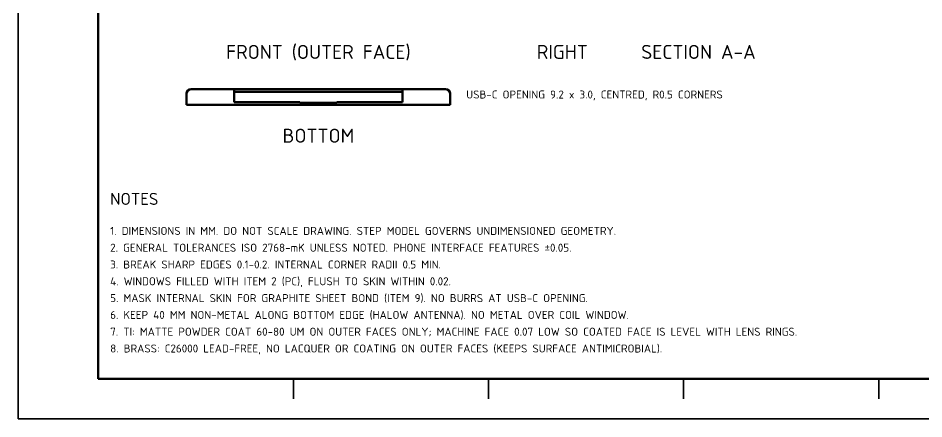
# Model space of a CAD drawing. Header units: millimetres. Extents: x 0 to 420, y 0 to 297.
# Drawn here: x 0 to 226.3, y 0 to 100.2 of the extents above; entities that cross this region are included whole.
import ezdxf
from ezdxf.enums import TextEntityAlignment as Align

# ---------------------------------------------------------------- set-up
doc = ezdxf.new("R2010")
doc.units = ezdxf.units.MM
doc.header["$LTSCALE"] = 0.4
for name, color, linetype, lineweight in [('BORDER', 7, 'CONTINUOUS', 70), ('OUTLINE', 7, 'CONTINUOUS', 50), ('TEXT', 7, 'CONTINUOUS', 25), ('TITLE', 7, 'CONTINUOUS', 35)]:
    doc.layers.add(name, color=color, linetype=linetype, lineweight=lineweight)
doc.styles.add('KHENSU', font='isocpeur.ttf')

msp = doc.modelspace()

# ---------------------------------------------------------------- linework, layer by layer
at = {"layer": 'BORDER'}
msp.add_lwpolyline([(20, 10), (410, 10), (410, 287), (20, 287)], close=True, dxfattribs=at)
at = {"layer": 'OUTLINE'}
for p, q in [((49.05, 82.45), (54, 82.45)), ((54, 82.45), (96, 82.45)), ((54, 81.75), (96, 81.75)), ((96, 82.45), (100.95, 82.45)), ((42.05, 78.55), (42.05, 81.25)), ((54, 81.25), (54, 79.15)), ((96, 79.15), (96, 81.25)), ((107.95, 78.55), (107.95, 81.25)), ((49.05, 78.55), (100.95, 78.55)), ((54, 79.15), (70.4, 79.15)), ((70.4, 79), (70.4, 79.15)), ((79.6, 79), (70.4, 79)), ((79.6, 79.15), (96, 79.15)), ((79.6, 79.15), (79.6, 79))]:
    msp.add_line(p, q, dxfattribs=at)
for points in [[(43.25, 82.45), (43.437, 82.45), (43.624, 82.45), (43.811, 82.45), (43.998, 82.45), (44.185, 82.45), (44.373, 82.45), (44.56, 82.45), (44.747, 82.45), (44.934, 82.45), (45.121, 82.45), (45.308, 82.45), (45.495, 82.45), (45.682, 82.45), (45.869, 82.45), (46.056, 82.45), (46.244, 82.45), (46.431, 82.45), (46.618, 82.45), (46.805, 82.45), (46.992, 82.45), (47.179, 82.45), (47.366, 82.45), (47.553, 82.45), (47.74, 82.45), (47.927, 82.45), (48.115, 82.45), (48.302, 82.45), (48.489, 82.45), (48.676, 82.45), (48.863, 82.45), (49.05, 82.45)], [(45.55, 82.45), (45.476, 82.45), (45.402, 82.45), (45.327, 82.45), (45.253, 82.45), (45.179, 82.45), (45.105, 82.45), (45.031, 82.45), (44.956, 82.45), (44.882, 82.45), (44.808, 82.45), (44.734, 82.45), (44.66, 82.45), (44.585, 82.45), (44.511, 82.45), (44.437, 82.45), (44.363, 82.45), (44.289, 82.45), (44.215, 82.45), (44.14, 82.45), (44.066, 82.45), (43.992, 82.45), (43.918, 82.45), (43.844, 82.45), (43.769, 82.45), (43.695, 82.45), (43.621, 82.45), (43.547, 82.45), (43.473, 82.45), (43.398, 82.45), (43.324, 82.45), (43.25, 82.45)], [(54, 82.45), (54, 82.411), (54, 82.373), (54, 82.334), (54, 82.295), (54, 82.256), (54, 82.218), (54, 82.179), (54, 82.14), (54, 82.102), (54, 82.063), (54, 82.024), (54, 81.985), (54, 81.947), (54, 81.908), (54, 81.869), (54, 81.831), (54, 81.792), (54, 81.753), (54, 81.715), (54, 81.676), (54, 81.637), (54, 81.598), (54, 81.56), (54, 81.521), (54, 81.482), (54, 81.444), (54, 81.405), (54, 81.366), (54, 81.327), (54, 81.289), (54, 81.25)], [(96, 82.45), (96, 82.411), (96, 82.373), (96, 82.334), (96, 82.295), (96, 82.256), (96, 82.218), (96, 82.179), (96, 82.14), (96, 82.102), (96, 82.063), (96, 82.024), (96, 81.985), (96, 81.947), (96, 81.908), (96, 81.869), (96, 81.831), (96, 81.792), (96, 81.753), (96, 81.715), (96, 81.676), (96, 81.637), (96, 81.598), (96, 81.56), (96, 81.521), (96, 81.482), (96, 81.444), (96, 81.405), (96, 81.366), (96, 81.327), (96, 81.289), (96, 81.25)], [(100.95, 82.45), (101.137, 82.45), (101.324, 82.45), (101.511, 82.45), (101.698, 82.45), (101.885, 82.45), (102.073, 82.45), (102.26, 82.45), (102.447, 82.45), (102.634, 82.45), (102.821, 82.45), (103.008, 82.45), (103.195, 82.45), (103.382, 82.45), (103.569, 82.45), (103.756, 82.45), (103.944, 82.45), (104.131, 82.45), (104.318, 82.45), (104.505, 82.45), (104.692, 82.45), (104.879, 82.45), (105.066, 82.45), (105.253, 82.45), (105.44, 82.45), (105.627, 82.45), (105.815, 82.45), (106.002, 82.45), (106.189, 82.45), (106.376, 82.45), (106.563, 82.45), (106.75, 82.45)], [(106.75, 82.45), (106.666, 82.45), (106.582, 82.45), (106.498, 82.45), (106.415, 82.45), (106.331, 82.45), (106.247, 82.45), (106.163, 82.45), (106.079, 82.45), (105.995, 82.45), (105.911, 82.45), (105.827, 82.45), (105.744, 82.45), (105.66, 82.45), (105.576, 82.45), (105.492, 82.45), (105.408, 82.45), (105.324, 82.45), (105.24, 82.45), (105.156, 82.45), (105.073, 82.45), (104.989, 82.45), (104.905, 82.45), (104.821, 82.45), (104.737, 82.45), (104.653, 82.45), (104.569, 82.45), (104.485, 82.45), (104.402, 82.45), (104.318, 82.45), (104.234, 82.45), (104.15, 82.45)], [(42.05, 81.25), (42.05, 81.253), (42.05, 81.256), (42.05, 81.26), (42.05, 81.263), (42.05, 81.266), (42.05, 81.269), (42.05, 81.273), (42.05, 81.276), (42.05, 81.279), (42.05, 81.282), (42.051, 81.286), (42.051, 81.289), (42.051, 81.292), (42.051, 81.295), (42.051, 81.298), (42.051, 81.302), (42.051, 81.305), (42.051, 81.308), (42.052, 81.311), (42.052, 81.315), (42.052, 81.318), (42.052, 81.321), (42.052, 81.324), (42.053, 81.327), (42.053, 81.331), (42.053, 81.334), (42.053, 81.337), (42.053, 81.34), (42.054, 81.344), (42.054, 81.347), (42.054, 81.35)], [(107.95, 81.25), (107.95, 81.253), (107.95, 81.256), (107.95, 81.26), (107.95, 81.263), (107.95, 81.266), (107.95, 81.269), (107.95, 81.273), (107.95, 81.276), (107.95, 81.279), (107.95, 81.282), (107.949, 81.286), (107.949, 81.289), (107.949, 81.292), (107.949, 81.295), (107.949, 81.298), (107.949, 81.302), (107.949, 81.305), (107.949, 81.308), (107.948, 81.311), (107.948, 81.315), (107.948, 81.318), (107.948, 81.321), (107.948, 81.324), (107.947, 81.327), (107.947, 81.331), (107.947, 81.334), (107.947, 81.337), (107.947, 81.34), (107.946, 81.344), (107.946, 81.347), (107.946, 81.35)], [(49.05, 78.55), (48.824, 78.55), (48.598, 78.55), (48.373, 78.55), (48.147, 78.55), (47.921, 78.55), (47.695, 78.55), (47.469, 78.55), (47.244, 78.55), (47.018, 78.55), (46.792, 78.55), (46.566, 78.55), (46.34, 78.55), (46.115, 78.55), (45.889, 78.55), (45.663, 78.55), (45.437, 78.55), (45.211, 78.55), (44.985, 78.55), (44.76, 78.55), (44.534, 78.55), (44.308, 78.55), (44.082, 78.55), (43.856, 78.55), (43.631, 78.55), (43.405, 78.55), (43.179, 78.55), (42.953, 78.55), (42.727, 78.55), (42.502, 78.55), (42.276, 78.55), (42.05, 78.55)], [(100.95, 78.55), (101.176, 78.55), (101.402, 78.55), (101.627, 78.55), (101.853, 78.55), (102.079, 78.55), (102.305, 78.55), (102.531, 78.55), (102.756, 78.55), (102.982, 78.55), (103.208, 78.55), (103.434, 78.55), (103.66, 78.55), (103.885, 78.55), (104.111, 78.55), (104.337, 78.55), (104.563, 78.55), (104.789, 78.55), (105.015, 78.55), (105.24, 78.55), (105.466, 78.55), (105.692, 78.55), (105.918, 78.55), (106.144, 78.55), (106.369, 78.55), (106.595, 78.55), (106.821, 78.55), (107.047, 78.55), (107.273, 78.55), (107.498, 78.55), (107.724, 78.55), (107.95, 78.55)]]:
    msp.add_lwpolyline(points, dxfattribs=at)
for centre, start, end in [((43.25, 81.25), 90, 180), ((43.25, 81.25), 90, 175.21981), ((106.75, 81.25), 0, 90), ((106.75, 81.25), 4.78019, 90), ((43.25, 81.25), 178.0443, 180), ((106.75, 81.25), 0, 1.9557)]:
    msp.add_arc(centre, 1.2, start, end, dxfattribs=at)
at = {"layer": 'TITLE'}
for p, q in [((68.75, 10), (68.75, 5)), ((117.5, 10), (117.5, 5)), ((166.25, 10), (166.25, 5)), ((215, 10), (215, 5))]:
    msp.add_line(p, q, dxfattribs=at)
msp.add_lwpolyline([(0, 0), (420, 0), (420, 297), (0, 297)], close=True, dxfattribs=at)

# ---------------------------------------------------------------- texts
at = {"layer": 'TEXT', "style": 'KHENSU'}
for s, p in [('FRONT (OUTER FACE)', (75, 93.5)), ('RIGHT', (135.95, 93.5)), ('SECTION A-A', (169.95, 93.502)), ('BOTTOM', (75, 72.55))]:
    msp.add_text(s, height=3.5, dxfattribs=at).set_placement(p, align=Align.TOP_CENTER)
for s, height, p in [('USB-C OPENING 9.2 x 3.0, CENTRED, R0.5 CORNERS', 2, (111.95, 79.5)), ('NOTES', 3, (23, 52.6)), ('1. DIMENSIONS IN MM. DO NOT SCALE DRAWING. STEP MODEL GOVERNS UNDIMENSIONED GEOMETRY.', 2, (23, 45.4)), ('2. GENERAL TOLERANCES ISO 2768-mK UNLESS NOTED. PHONE INTERFACE FEATURES %%p0.05.', 2, (23, 41.2)), ('3. BREAK SHARP EDGES 0.1-0.2. INTERNAL CORNER RADII 0.5 MIN.', 2, (23, 37)), ('4. WINDOWS FILLED WITH ITEM 2 (PC), FLUSH TO SKIN WITHIN 0.02.', 2, (23, 32.8)), ('5. MASK INTERNAL SKIN FOR GRAPHITE SHEET BOND (ITEM 9). NO BURRS AT USB-C OPENING.', 2, (23, 28.6)), ('6. KEEP 40 MM NON-METAL ALONG BOTTOM EDGE (HALOW ANTENNA). NO METAL OVER COIL WINDOW.', 2, (23, 24.4)), ('7. TI: MATTE POWDER COAT 60-80 UM ON OUTER FACES ONLY; MACHINE FACE 0.07 LOW SO COATED FACE IS LEVEL WITH LENS RINGS.', 2, (23, 20.2)), ('8. BRASS: C26000 LEAD-FREE, NO LACQUER OR COATING ON OUTER FACES (KEEPS SURFACE ANTIMICROBIAL).', 2, (23, 16))]:
    msp.add_text(s, height=height, dxfattribs=at).set_placement(p, align=Align.BOTTOM_LEFT)

doc.saveas('drawing.dxf')
